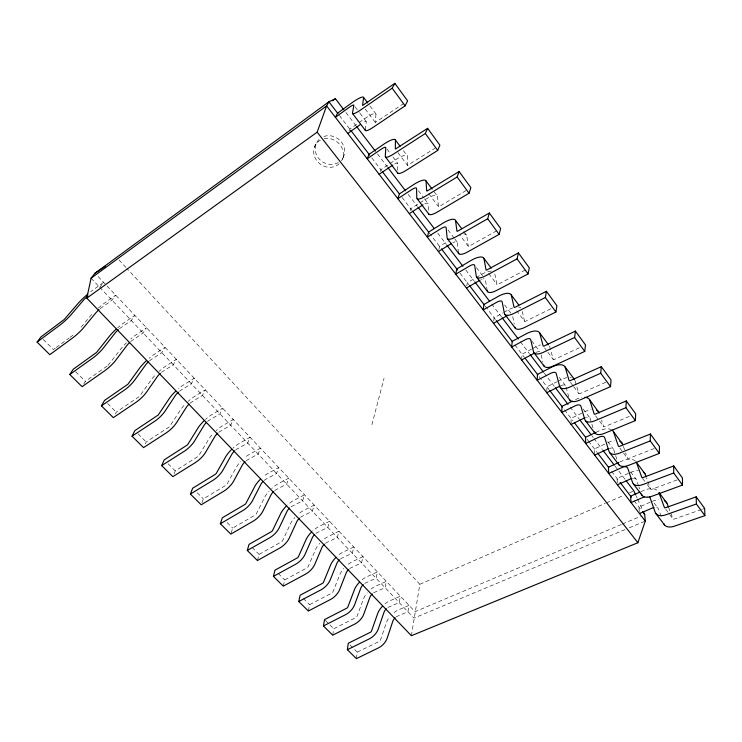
<?xml version="1.0" encoding="UTF-8"?>
<svg xmlns="http://www.w3.org/2000/svg" width="742" height="742" viewBox="0 0 742 742"><rect width="100%" height="100%" fill="white"/><g stroke="black" fill="none" stroke-linecap="round" stroke-linejoin="round"><path stroke-width="0.56" stroke-dasharray="3.71 2.78" d="M397.601 170.243L397.768 163.583A7.439 1.697 -38.7 0 0 394.188 164.223M546.798 391.748L546.956 386.823L556.686 381.88M521.598 359.935L521.997 354.203L531.773 349.009M493.755 321.11L494.144 317.789L502.974 312.864M365.259 129.869L366.288 121.874A7.587 1.391 -39.1 0 0 362.217 123.255M356.392 658.646L357.264 652.153L349.936 644.863M411.393 635.708L419.842 584.288L126.873 268.456M332.713 635.171L333.77 628.762L356.03 617.483A1.363 0.686 -46.1 0 0 356.995 616.417L363.765 598.126A14.543 7.318 -45.2 0 1 367.225 592.821M466.792 285.939L467.33 282.739L475.214 278.139M308.347 611.009L309.6 604.684L331.934 592.988A1.382 0.659 -45.7 0 0 332.917 591.921L340.188 573.77A14.757 6.984 -44.8 0 1 343.769 568.455M438.856 249.488L439.552 246.418L448.446 240.974M283.268 586.143L284.715 579.91L307.114 567.769A1.401 0.621 -45.2 0 0 308.125 566.693L315.916 548.7A14.97 6.622 -44.5 0 1 319.626 543.394M371.9 424.674L384.041 378.364M257.428 560.525L259.097 554.385L281.552 541.79A1.428 0.584 -44.8 0 0 282.581 540.705L290.92 522.887A15.192 6.242 -44.1 0 1 294.769 517.591M410.168 210.709L410.743 208.771L419.072 203.419M231.114 533.118L232.7 528.1L255.211 515.013A1.447 0.547 -44.5 0 0 256.259 513.928L265.182 496.305A15.424 5.834 -43.8 0 1 269.17 491.018M201.926 502.816L203.373 498.884L225.92 485.259A1.475 0.501 -44.1 0 0 227.006 484.155L236.587 466.774A15.675 5.37 -43.5 0 1 240.742 461.487M380.164 171.541L380.859 169.705L389.207 164.075M174.045 473.767L175.251 470.882L198.448 456.2L209.179 438.457A15.925 4.897 -43.2 0 1 213.483 433.198M342.331 159.298L343.657 156.441M349.018 130.87L349.834 129.145L358.2 123.228M145.339 443.864L146.239 441.991L169.473 426.733L180.909 409.259A16.176 4.396 -42.9 0 1 185.379 404.019M314.599 146.693L316.101 143.902M115.307 413.99L116.299 412.162L139.561 396.311L151.73 379.134A16.445 3.858 -42.6 0 1 156.376 373.903M83.725 384.022L85.376 381.369L107.683 365.658M99.753 287.33L103.565 282.312L92.091 290.632A17.103 2.421 -41.8 0 0 90.691 291.727M81.082 327.213L90.496 315.879A16.992 2.662 -42 0 1 92.824 313.365M108.007 365.426L121.605 348.017A16.714 3.283 -42.3 0 1 126.437 342.823M55.279 348.183L53.424 349.547L43.203 339.372M56.206 347.497L69.219 337.962M70.147 337.276L72.929 335.236M359.128 122.569L365.25 118.247A19.932 3.645 -39.1 0 1 375.99 114.008L369.794 105.726M403.861 103.407L375.322 122.458L375.99 114.008M390.134 163.453L396.247 159.363A19.542 4.461 -38.7 0 1 407.339 155.941L407.608 165.392L435.035 148.224M419.991 202.826L426.103 198.939A19.181 5.213 -38.3 0 1 437.502 196.287L438.448 206.564A1.836 0.51 -38 0 0 439.45 206.387L466.032 190.564M476.197 277.564L482.597 273.863A18.476 6.548 -37.5 0 1 491.51 271.118M496.667 230.79L469.278 246.131A1.809 0.584 -37.6 0 1 468.248 246.242L459.623 234.76M503.957 312.317L509.355 309.358A18.151 7.142 -37.1 0 1 512.722 307.939M532.747 348.49L537.143 346.208A17.808 7.735 -36.6 0 1 540.519 344.9M525.327 269.977L497.984 284.39A1.772 0.64 -37.1 0 1 496.936 284.436L494.543 272.583M557.659 381.388L562.037 379.218A17.502 8.236 -36.2 0 1 567.009 377.65M550.74 308.783L525.642 321.249A1.734 0.705 -36.6 0 1 524.566 321.24L516.729 310.805M357.264 652.153L379.45 641.274A1.345 0.714 -46.6 0 0 380.396 640.225L386.693 621.805A14.339 7.624 -45.6 0 1 390.042 616.5M581.737 413.192L571.09 418.377L571.099 423.432M595.947 432.354L600.519 430.249A17.038 8.969 -35.4 0 1 610.907 429.433M579.335 347.803L554.311 359.462A1.707 0.761 -36.1 0 1 553.217 359.397L549.553 346.152A17.808 7.735 -36.6 0 0 548.997 345.429M604.813 444.068L594.444 448.901L594.63 455.106M575.486 399.65L576.942 398.983A17.326 8.524 -35.9 0 1 581.923 397.508M619.811 462.034L623.326 460.494A16.76 9.377 -34.8 0 1 635.653 461.329M584.65 411.782L586.106 411.133A17.214 8.7 -35.7 0 1 591.086 409.714M628.4 473.377L617.038 478.442L617.344 483.728M605.741 382.306L579.966 393.65A1.679 0.807 -35.6 0 1 578.843 393.529L576.543 385.812M419.842 584.288L605.249 503.364M606.316 502.9L623.261 495.508M629.624 492.734L632.796 491.343M640.884 491.686L645.41 489.776A16.491 9.748 -34.3 0 1 658.534 491.909M650.224 502.223L638.927 507.055L639.456 513.52M607.93 442.612L609.377 442A16.927 9.127 -35.2 0 1 614.367 440.72M621.314 524.492L415.028 611.696L97.369 275.764M622.38 524.047L640.457 516.404M625.024 529.593L413.971 618.123L99.855 287.432M629.29 527.803L644.214 521.543M629.355 416.42L604.721 426.641A1.642 0.853 -35 0 1 603.589 426.474L601.521 420.093M630.459 472.459L631.906 471.875A16.658 9.525 -34.6 0 1 638.435 470.669M654.212 448.493L628.632 458.51A1.614 0.89 -34.4 0 1 627.491 458.306L625.571 452.759M652.274 501.351L653.721 500.794A16.398 9.887 -34 0 1 658.701 499.765M677.029 479.963L651.745 489.303A1.595 0.927 -33.8 0 1 650.586 489.061L646.458 477.653M701.413 509.559L674.098 519.094A1.567 0.965 -33.1 0 1 672.92 518.806L668.885 508.131M702.488 509.179L704.64 508.428M75.638 371.677L85.376 381.369M107.664 403.565L116.299 412.162M138.095 433.875L146.239 441.991M168.146 463.806L175.251 470.882M197.251 492.79L203.373 498.884M227.117 522.544L232.7 528.1M252.132 547.457L259.097 554.385M278.204 573.427L284.715 579.91M303.274 598.386L309.6 604.684M325.321 620.349L333.77 628.762M91.081 278.194L99.057 286.588M118.998 259.969L126.084 267.612M339.456 115.576L350.001 129.368M371.807 157.87L381.657 170.743M402.053 197.409L411.903 210.274M429.284 232.997L440.739 247.976M460.068 273.242L468.87 284.752M485.305 306.233L495.6 319.691M514.976 345.021L524.436 357.384M539.202 376.695L549.052 389.559M564.523 409.788L572.963 420.825M586.922 439.06L588.285 440.85M588.443 441.054L596.883 452.082M611.649 471.393L619.385 481.502M634.067 500.702L641.895 510.923M345.939 112.506L355.743 125.398M377.465 153.937L387.268 166.82M408.286 194.441L417.394 206.406M437.706 233.109L446.118 244.155M465.735 269.93L474.138 280.977M491.649 303.997L501.462 316.88M520.374 341.737L529.482 353.711M544.192 373.041L554.701 386.851M570.106 407.108L579.214 419.072M591.828 435.647L593.229 437.483M593.925 438.401L602.337 449.457M614.942 466.022L625.45 479.833M355.14 106.913L359.276 112.404M359.972 113.313L366.177 121.549M386.999 149.123L390.32 153.52M392.972 157.035L397.619 163.194M418.405 190.731L423.812 197.901M424.489 198.8L427.874 203.28M448.01 229.955L454.243 238.21M454.929 239.128L457.007 241.883M476.42 267.593L483.756 277.322M504.616 304.962L511.488 314.061M531.689 340.819L539.619 351.328M559.292 377.39L565.45 385.552M583.156 409.009L589.769 417.774M607.772 441.62L613.282 448.919M630.7 471.995L636.024 479.054M654.175 503.095L658.043 508.224M365.222 109.037L375.276 122.439M397.981 152.676L407.506 165.355M428.793 193.699L438.485 206.61M488.793 273.603L496.973 284.501M544.507 347.803L547.206 351.393M547.874 352.292L553.263 359.462M570.45 382.343L573.047 385.812M573.696 386.675L578.899 393.603M595.576 415.808L598.933 420.287M599.61 421.178L603.645 426.557M619.746 448.001L622.992 452.323M623.642 453.195L627.547 458.38M642.526 478.34L646.588 483.738M647.265 484.647L650.641 489.145M665.787 509.309L669.061 513.668M669.711 514.54L672.985 518.899M403.37 150.626L407.339 155.941M434.135 191.779L437.502 196.287M463.796 231.448L466.737 235.743L468.248 246.242M636.219 496.036L637.165 498.105M637.628 499.134L642.822 510.477M524.566 321.24L522.294 311.501M661.131 516.302L658.497 508.984A6.242 3.766 -34 0 0 654.592 507.352M638.556 485.899L636.46 479.786A6.344 3.627 -34.6 0 0 633.232 478.219M638.908 486.919L639.604 488.959M623.401 446.396L625.209 451.702M616.797 459.224L613.69 449.633A6.446 3.478 -35.2 0 0 609.275 448.446M592.951 427.726L590.159 418.451A6.557 3.311 -35.7 0 0 586.449 417.254M574.967 380.47L576.228 384.746M568.789 396.961L565.812 386.202A6.669 3.135 -36.2 0 0 560.887 385.627M541.122 354.88L542.903 362.105M512.694 316.611L514.262 324.096M487.225 290.753L485.361 279.623A7.04 2.495 -37.5 0 0 483.172 278.844M458.463 252.818L457.239 242.374A7.17 2.254 -37.9 0 0 452.741 242.801M428.422 210.181L428.069 203.716A7.299 1.985 -38.3 0 0 423.691 204.44M338.389 162.507A15.211 13.894 36.7 0 1 318.476 158.139A15.211 13.894 36.7 0 1 319.821 138.773M323.837 136.5A15.211 13.894 36.7 0 1 341.385 142A15.211 13.894 36.7 0 1 341.802 159.549M339.224 163.75A15.294 13.959 36.4 0 1 317.001 160.977A15.294 13.959 36.4 0 1 320.655 140.015M324.208 138.754A15.294 13.959 36.4 0 1 340.04 144.811A15.294 13.959 36.4 0 1 341.515 160.931M646.838 496.222A6.279 3.71 -34.3 0 1 647.432 496.212M569.921 377.409A17.502 8.236 -36.2 0 1 571.192 377.539M535.78 352.469A6.78 2.94 -36.6 0 1 539.657 351.819M179.462 391.275A6.196 1.595 -42.8 0 1 181.048 390.144L191.343 383.753L194.265 378.235L182.699 385.488A16.278 4.192 -42.8 0 0 178.47 388.725M190.026 403.286A6.159 1.669 -42.9 0 1 192.15 401.728L202.455 395.449L205.274 389.875L193.699 396.998A16.176 4.396 -42.9 0 0 188.078 401.431M207.519 421.502A6.103 1.79 -43.1 0 1 209.643 419.972L219.947 413.869L222.609 408.211L211.025 415.14A16.018 4.712 -43.1 0 0 205.441 419.508M218.816 432.28A6.066 1.864 -43.2 0 1 220.402 431.204L230.716 425.203L233.276 419.49L221.691 426.298A15.925 4.897 -43.2 0 0 216.126 430.629M119.453 328.762A6.4 1.159 -42.2 0 1 121.057 327.556L131.297 320.535L134.794 315.341L123.274 323.28A16.816 3.051 -42.2 0 0 117.514 327.955M130.74 341.561A6.363 1.252 -42.3 0 1 132.901 339.91L143.15 333.01L146.536 327.751L135.007 335.551A16.714 3.283 -42.3 0 0 130.722 338.927M235.77 449.94A6.001 1.976 -43.4 0 1 237.347 448.882L247.67 443.048L250.082 437.261L238.488 443.883A15.768 5.185 -43.4 0 0 232.96 448.159M246.205 460.81A5.973 2.041 -43.5 0 1 247.772 459.762L258.105 454.03L260.423 448.196L248.82 454.707A15.675 5.37 -43.5 0 0 244.684 457.758M149.392 360.983A6.298 1.382 -42.5 0 1 151.544 359.36L161.812 352.654L165.012 347.293L153.464 354.88A16.547 3.645 -42.5 0 0 149.198 358.2M161.413 372.465A6.261 1.465 -42.6 0 1 162.999 371.315L173.285 364.739L176.373 359.313L164.817 366.771A16.445 3.858 -42.6 0 0 159.14 371.297M100.189 308.691A6.474 1.011 -42 0 1 101.793 307.457L112.014 300.232L115.696 295.149L104.205 303.32A16.992 2.662 -42 0 0 98.408 308.06M325.441 543.367A5.695 2.523 -44.5 0 1 326.99 542.411L337.313 537.421L338.964 531.253L327.38 536.939A14.97 6.622 -44.5 0 0 322.047 540.909M315.934 533.452A5.732 2.467 -44.3 0 1 317.483 532.487L327.806 527.414L329.531 521.283L317.947 527.07A15.053 6.483 -44.3 0 0 312.595 531.068M300.482 517.359A5.788 2.374 -44.1 0 1 302.04 516.376L312.363 511.164L314.228 505.098L302.625 511.034A15.192 6.242 -44.1 0 0 298.562 513.937M291.207 506.777A5.815 2.319 -44 0 1 292.246 506.165L302.569 500.85L304.508 494.821L292.914 500.869A15.276 6.094 -44 0 0 287.506 504.95M274.772 490.573A5.871 2.226 -43.8 0 1 276.339 489.562L286.662 484.109L288.74 478.145L277.137 484.35A15.424 5.834 -43.8 0 0 271.702 488.486M264.152 480.473A5.908 2.161 -43.7 0 1 266.248 479.035L276.571 473.479L278.732 467.562L267.129 473.878A15.508 5.676 -43.7 0 0 263.011 476.874M396.117 617.001A5.463 2.903 -45.6 0 1 397.638 616.129L407.924 611.76L409.027 605.351L397.489 610.341A14.339 7.624 -45.6 0 0 392.314 614.079M387.899 607.559A5.491 2.857 -45.4 0 1 388.919 607.021L399.205 602.587L400.374 596.197L388.827 601.27A14.413 7.513 -45.4 0 0 384.885 603.942M349.677 568.613A5.621 2.662 -44.8 0 1 351.216 567.695L361.53 562.918L362.986 556.667L351.42 562.111A14.757 6.984 -44.8 0 0 346.143 565.998M340.439 558.986A5.648 2.606 -44.7 0 1 341.979 558.058L352.302 553.207L353.832 546.984L342.248 552.512A14.831 6.845 -44.7 0 0 336.951 556.435M373.736 592.802A5.537 2.782 -45.2 0 1 374.756 592.255L385.061 587.692L386.332 581.357L374.775 586.56A14.543 7.318 -45.2 0 0 370.815 589.269M364.767 583.444A5.565 2.736 -45 0 1 365.787 582.887L376.092 578.25L377.437 571.943L365.871 577.239A14.627 7.188 -45 0 0 360.631 581.079M518.361 306.984A18.151 7.142 -37.1 0 1 521.023 308.013M481.391 279.456A7.04 2.495 -37.5 0 1 482.022 279.196M463.676 233.943A18.819 5.908 -37.9 0 1 466.551 235.14"/><path stroke-width="1.11" d="M618.179 463.481A12.41 6.845 -34.4 0 0 628.455 465.401L659.36 453.399L659.452 446.434L650.409 434.014L619.533 446.378A1.632 0.881 -34.7 0 1 618.392 446.192L613.374 431.51A17.038 8.969 -35.4 0 0 611.909 429.98M659.36 453.399L650.242 440.924L650.409 434.014M594.203 431.853A12.623 6.53 -35 0 0 604.35 433.393L635.384 420.612L635.671 413.795L626.294 400.93L595.297 414.082A1.66 0.835 -35.2 0 1 594.175 413.943L589.649 399.771A17.326 8.524 -35.9 0 0 584.844 397.332M635.384 420.612L625.923 407.692L626.294 400.93M569.633 399.762A12.846 6.186 -35.6 0 0 579.372 400.244L610.527 386.638L611.028 379.978L601.308 366.65L570.208 380.646A1.688 0.788 -35.8 0 1 569.095 380.544L565.089 366.928A17.622 8.051 -36.4 0 0 552.567 366.65L537.458 374.413L537.189 380.256L550.666 373.328A6.706 3.061 -36.4 0 1 556.222 373.495L559.598 386.211A12.929 6.047 -35.8 0 0 569.531 387.185L600.723 373.245L601.308 366.65M543.673 365.203A13.078 5.815 -36.1 0 0 553.504 365.899L584.752 351.411L585.484 344.928L575.402 331.099L544.201 345.985A1.716 0.742 -36.3 0 1 543.116 345.939L539.675 332.935A17.929 7.531 -36.8 0 0 527.339 333.204L512.175 341.348L511.683 347.024L525.225 339.734A6.826 2.866 -36.8 0 1 530.688 339.669L533.535 351.838A13.161 5.667 -36.3 0 0 543.292 352.348L574.586 337.517L575.402 331.099M395.152 617.798A5.463 2.903 -45.6 0 0 392.806 621.267L387.138 638.306A10.314 5.482 -46.6 0 1 378.615 647.822L356.392 658.646L347.367 649.695L348.304 643.24L370.527 632.203A1.354 0.705 -46.4 0 0 371.473 631.145L377.956 612.771A14.413 7.513 -45.4 0 1 382.455 606.223M514.939 327.305A13.328 5.38 -36.6 0 0 524.566 327.482L555.916 311.992L556.899 305.713L546.418 291.328L515.124 307.234A1.753 0.677 -36.8 0 1 514.058 307.253L511.275 294.954A18.272 6.919 -37.3 0 0 499.181 295.854L483.942 304.452L483.2 309.915L496.806 302.226A6.956 2.634 -37.3 0 1 502.158 301.873L504.402 313.402A13.421 5.213 -36.8 0 0 513.946 313.393L545.333 297.523L546.418 291.328M372.243 593.962A5.537 2.782 -45.2 0 0 369.831 597.44L363.719 614.357A10.462 5.259 -46.1 0 1 355.01 623.948L332.713 635.171L323.429 625.96L324.551 619.579L346.848 608.143A1.373 0.677 -45.9 0 0 347.822 607.077L354.778 588.842A14.627 7.188 -45 0 1 359.416 582.275M487.225 290.753A13.579 4.934 -37.1 0 0 496.639 290.419L528.063 273.928L529.315 267.862L518.426 252.92L487.067 269.847A1.781 0.621 -37.3 0 1 486.029 269.921L483.905 258.346A18.606 6.307 -37.7 0 0 472.051 259.876L456.766 268.929L455.773 274.169L469.417 266.09A7.086 2.402 -37.7 0 1 474.667 265.45L476.29 276.33A13.681 4.758 -37.3 0 0 485.62 275.792L517.072 258.902L518.426 252.92M348.684 569.439A5.621 2.662 -44.8 0 0 346.189 572.917L339.623 589.704A10.611 5.018 -45.7 0 1 330.719 599.369L308.347 611.009L298.785 601.53L300.111 595.242L322.473 583.37A1.391 0.64 -45.5 0 0 323.466 582.303L330.932 564.208A14.831 6.845 -44.7 0 1 335.727 557.641M643.295 511.507L644.705 514.605L645.28 521.097L637.87 542.736L411.393 635.708L86.814 298.126L91.081 278.194L94.985 273.232L328.901 101.784L335.43 98.695L343.834 109.742M324.43 544.201A5.695 2.523 -44.5 0 0 321.852 547.679L314.803 564.319A10.768 4.758 -45.2 0 1 305.695 574.058L283.268 586.143L273.418 576.376L274.948 570.181L297.375 557.863A1.41 0.612 -45.1 0 0 298.386 556.788L306.39 538.859A15.053 6.483 -44.3 0 1 311.334 532.283M458.463 252.818A13.838 4.461 -37.6 0 0 467.645 251.928L499.134 234.379L500.664 228.545L489.34 213.019L457.944 231.022A1.818 0.556 -37.7 0 1 456.924 231.161L455.505 220.365A18.958 5.648 -38.1 0 0 443.92 222.581L428.598 232.098L427.336 237.115L441.026 228.61A7.216 2.152 -38.1 0 1 446.146 227.673L447.111 237.839A13.94 4.266 -37.7 0 0 456.2 236.726L487.698 218.751L489.34 213.019M299.462 518.213A5.788 2.374 -44.1 0 0 296.791 521.7L289.232 538.163A10.935 4.489 -44.8 0 1 279.91 547.976L257.428 560.525L247.281 550.462L249.034 544.368L271.516 531.587A1.438 0.575 -44.7 0 0 272.555 530.502L281.116 512.759A15.276 6.094 -44 0 1 286.227 506.183M428.598 213.418A14.107 3.942 -38 0 0 437.52 211.934L469.037 193.245L470.873 187.67L459.103 171.523L427.67 190.685A1.855 0.482 -38.2 0 1 426.678 190.889L426.038 180.955A19.32 4.934 -38.5 0 0 414.75 183.895L399.382 193.912L397.833 198.68L411.56 189.72A7.355 1.874 -38.5 0 1 416.55 188.459L416.8 197.854A14.219 3.729 -38.2 0 0 425.611 196.129L457.137 176.986L459.103 171.523M273.733 491.445A5.871 2.226 -43.8 0 0 270.978 494.923L262.881 511.201A11.102 4.192 -44.5 0 1 253.337 521.088L230.799 534.119L220.346 523.759L222.34 517.777L244.86 504.504A1.456 0.529 -44.3 0 0 245.927 503.41L255.081 485.871A15.508 5.676 -43.7 0 1 260.368 479.295M86.814 298.126L317.149 132.169L326.619 105.883L328.901 101.784L338.046 113.739M245.148 461.691A5.973 2.041 -43.5 0 0 242.291 465.178L233.582 481.233A11.288 3.858 -44.1 0 1 223.796 491.195L201.212 504.783L190.397 494.061L192.66 488.217L215.226 474.388A1.484 0.482 -43.9 0 0 216.321 473.285L226.143 455.987A15.768 5.185 -43.4 0 1 231.625 449.411M397.554 172.459A14.386 3.376 -38.5 0 0 406.189 170.345L437.715 150.431L439.885 145.154L427.633 128.338L395.365 149.077L395.421 140.006A19.691 4.155 -38.9 0 0 384.467 143.735L369.071 154.29L367.207 158.779L380.961 149.346A7.494 1.586 -38.9 0 1 385.803 147.732L385.284 156.274A14.497 3.144 -38.6 0 0 393.798 153.9L425.333 133.504L427.633 128.338M217.749 433.18A6.066 1.864 -43.2 0 0 214.79 436.658L205.478 452.481A11.464 3.524 -43.7 0 1 195.452 462.526L172.83 476.642L161.682 465.586L164.205 459.873L187.531 444.857L198.411 427.336A16.018 4.712 -43.1 0 1 204.087 420.779M188.96 404.251A6.159 1.669 -42.9 0 0 186.418 407.228L176.466 422.81A11.649 3.163 -43.3 0 1 166.189 432.92L143.549 447.612L132.039 436.194L134.84 430.629L158.204 415.028L169.797 397.786A16.278 4.192 -42.8 0 1 175.668 391.229M365.259 129.869A14.682 2.755 -38.9 0 0 373.578 127.049L405.095 105.846L407.618 100.875L394.846 83.354L362.569 105.485L363.599 97.443A20.09 3.311 -39.3 0 0 353.007 102.016L337.591 113.136L335.393 117.319L349.176 107.386A7.643 1.261 -39.3 0 1 353.851 105.401L352.487 113.025A14.803 2.504 -39.1 0 0 360.677 109.927L392.184 88.196L394.846 83.354M160.309 373.402A6.261 1.465 -42.6 0 0 157.137 376.862L146.508 392.166A11.835 2.773 -43 0 1 135.971 402.35L113.313 417.635L101.422 405.846L104.52 400.439L127.912 384.226L140.257 367.281A16.547 3.645 -42.5 0 1 146.35 360.742M129.627 342.544A6.363 1.252 -42.3 0 0 126.891 345.503L115.548 360.501A12.039 2.365 -42.6 0 1 104.743 370.75L82.084 386.665L69.794 374.487L73.208 369.256L96.608 352.394L109.76 335.783A16.816 3.051 -42.2 0 1 116.067 329.262M99.057 309.655A6.474 1.011 -42 0 0 95.644 313.096L83.549 327.769A12.243 1.92 -42.2 0 1 72.447 338.083L49.807 354.667L37.1 342.071L40.847 337.026L64.248 319.477L78.244 303.237A17.103 2.421 -41.8 0 1 87.751 294.138M37.1 342.071L59.74 325.219A12.326 1.744 -42.1 0 0 70.944 314.877L83.345 300.343A6.511 0.918 -41.8 0 1 87.946 295.937M332.639 100.745L335.43 98.695M91.081 278.194L326.619 105.883L645.28 521.097M69.794 374.487L92.453 358.321A12.113 2.198 -42.5 0 0 103.37 348.044L114.991 333.158A6.4 1.159 -42.2 0 1 118.33 329.708M347.775 133.458L360.631 124.368M101.422 405.846L124.081 390.32A11.918 2.616 -42.8 0 0 134.719 380.108L145.618 364.925A6.298 1.382 -42.5 0 1 148.289 361.957M379.125 174.305L392.87 165.058M94.985 273.232L105.271 266.378M132.039 436.194L154.679 421.28A11.724 3.014 -43.2 0 0 165.058 411.142L175.27 395.662A6.196 1.595 -42.8 0 1 178.368 392.193M409.306 213.631L423.023 204.857M161.682 465.586L184.304 451.247A11.529 3.385 -43.5 0 0 194.432 441.184L203.985 425.444A6.103 1.79 -43.1 0 1 206.462 422.458M190.397 494.061L213 480.278A11.353 3.729 -43.9 0 0 222.878 470.28L231.819 454.308A6.001 1.976 -43.4 0 1 234.713 450.83M438.392 251.529L451.09 243.784M220.346 523.759L242.903 510.524A11.167 4.081 -44.3 0 0 252.53 500.618L260.841 484.415A5.908 2.161 -43.7 0 1 263.132 481.41M466.44 288.072L480.065 280.142M247.281 550.462L269.791 537.727A11 4.378 -44.7 0 0 279.196 527.887L286.959 511.498A5.815 2.319 -44 0 1 289.658 508.01M493.495 323.327L507.074 315.786M273.418 576.376L295.873 564.115A10.833 4.656 -45.1 0 0 305.055 554.348L312.299 537.783A5.732 2.467 -44.3 0 1 314.432 534.769M521.598 359.935L534.147 353.303M298.785 601.53L321.184 589.723A10.676 4.925 -45.5 0 0 330.162 580.031L336.914 563.299A5.648 2.606 -44.7 0 1 339.437 559.82M323.429 625.96L345.753 614.58A10.518 5.166 -45.9 0 0 354.537 604.962L360.816 588.091A5.565 2.736 -45 0 1 363.265 584.613M546.771 392.741L560.229 385.942M572.574 401.088L561.907 406.366L561.833 412.376L575.254 405.781A6.595 3.246 -35.9 0 1 580.893 406.18L584.752 419.397A12.707 6.4 -35.2 0 0 594.843 420.788L625.923 407.692M347.367 649.695L369.618 638.723A10.369 5.398 -46.4 0 0 378.207 629.179L384.05 612.178A5.491 2.857 -45.4 0 1 386.415 608.709M571.099 424.443L584.492 417.969A6.557 3.311 -35.7 0 1 585.16 417.672M650.242 440.924L619.282 453.223A12.493 6.724 -34.7 0 1 609.052 451.442L604.73 437.761A6.483 3.413 -35.4 0 0 599.026 437.149L585.67 443.428L585.549 437.279L595.947 432.354M594.63 455.106L607.967 448.938A6.446 3.478 -35.2 0 1 608.625 448.66M618.782 462.498L608.431 467.191L608.737 473.479L622.019 467.497A6.381 3.571 -34.8 0 1 627.788 468.304L632.527 482.411A12.289 7.021 -34 0 0 642.887 484.563L673.708 473.006L673.69 465.957L642.952 477.588A1.605 0.918 -34 0 1 641.793 477.356L636.33 462.21L644.956 473.748L646.096 476.642M617.409 484.786L630.672 478.905A6.344 3.627 -34.6 0 1 631.98 478.442M639.854 492.132L630.598 496.157L631.062 502.575L644.279 496.871M639.456 513.52L652.645 507.918A6.242 3.766 -34 0 1 653.952 507.482M673.69 465.957L682.436 477.959L682.519 485.055L651.754 496.333A12.206 7.132 -33.8 0 1 641.357 494.051M663.765 523.62A12.011 7.401 -33.1 0 0 674.274 526.226L704.9 515.644L704.64 508.428L696.182 496.834L665.583 507.751A1.577 0.955 -33.3 0 1 664.415 507.482L658.961 492.79M696.182 496.834L696.386 503.994L665.704 514.846A12.085 7.299 -33.3 0 1 655.232 512.36L650.103 497.863A6.279 3.71 -34.3 0 0 649.324 496.815M317.149 132.169L637.87 542.736M350.706 130.286L369.702 155.115M382.362 171.662L399.242 193.727M412.608 211.192L428.783 232.339M441.444 248.895L457.619 270.042M469.575 285.67L484.341 304.981M496.305 320.609L512.481 341.756M525.141 358.303L537.802 374.849M549.757 390.487L562.417 407.033M574.373 422.662L585.623 437.372M597.579 453L608.839 467.71M620.089 482.421L631.34 497.14M642.6 511.85L644.705 514.605M356.448 126.316L375.359 151.173M387.973 167.748L405.484 190.759M418.098 207.333L434.209 228.508M446.814 245.073L462.925 266.248M474.834 281.904L489.553 301.233M502.158 317.808L518.268 338.983M530.178 354.63L543.487 372.122M555.396 387.769L568.01 404.344M579.919 419.991L591.124 434.719M603.033 450.375L614.246 465.104M626.155 480.751L633.863 490.879L635.746 495.007M352.626 113.619L365.426 130.509M385.506 156.979L397.805 173.201M417.097 198.652L428.932 214.252M447.491 238.729L458.871 253.736M476.735 277.304L487.698 291.754M504.903 314.45L515.467 328.381M534.11 352.96L544.266 366.353M560.219 387.398L570.023 400.328M585.429 420.64L594.889 433.124M609.766 452.741L618.911 464.798M633.288 483.765L642.127 495.424M656.03 513.761L664.582 525.03M363.599 97.443L367.726 102.971M395.421 140.006L400.059 146.202M426.038 180.955L432.104 189.071M455.505 220.365L461.719 228.675M483.905 258.346L491.223 268.131M511.275 294.954L518.806 305.027M539.675 332.935L548.236 344.39M565.089 366.928L574.633 379.7A17.502 8.236 -36.2 0 0 573.269 378.309M589.649 399.771L599.23 412.914M613.374 431.51L622.677 444.272M659.174 492.762L666.882 503.076L668.496 507.092M392.184 88.196L405.095 105.846M425.333 133.504L437.715 150.431M457.137 176.986L469.037 193.245M487.698 218.751L499.134 234.379M517.072 258.902L528.063 273.928M545.333 297.523L555.916 311.992M574.586 337.517L584.752 351.411M600.723 373.245L610.527 386.638M673.708 473.006L682.519 485.055M696.386 503.994L704.9 515.644M619.793 441.314A16.927 9.127 -35.2 0 1 622.297 443.438M664.238 500.711A16.398 9.887 -34 0 1 666.882 503.076M596.447 410.113A17.214 8.7 -35.7 0 1 598.868 412.107M643.407 472.097A16.658 9.525 -34.6 0 1 644.956 473.748M547.327 344.446A17.808 7.735 -36.6 0 1 548.255 344.854"/></g></svg>
